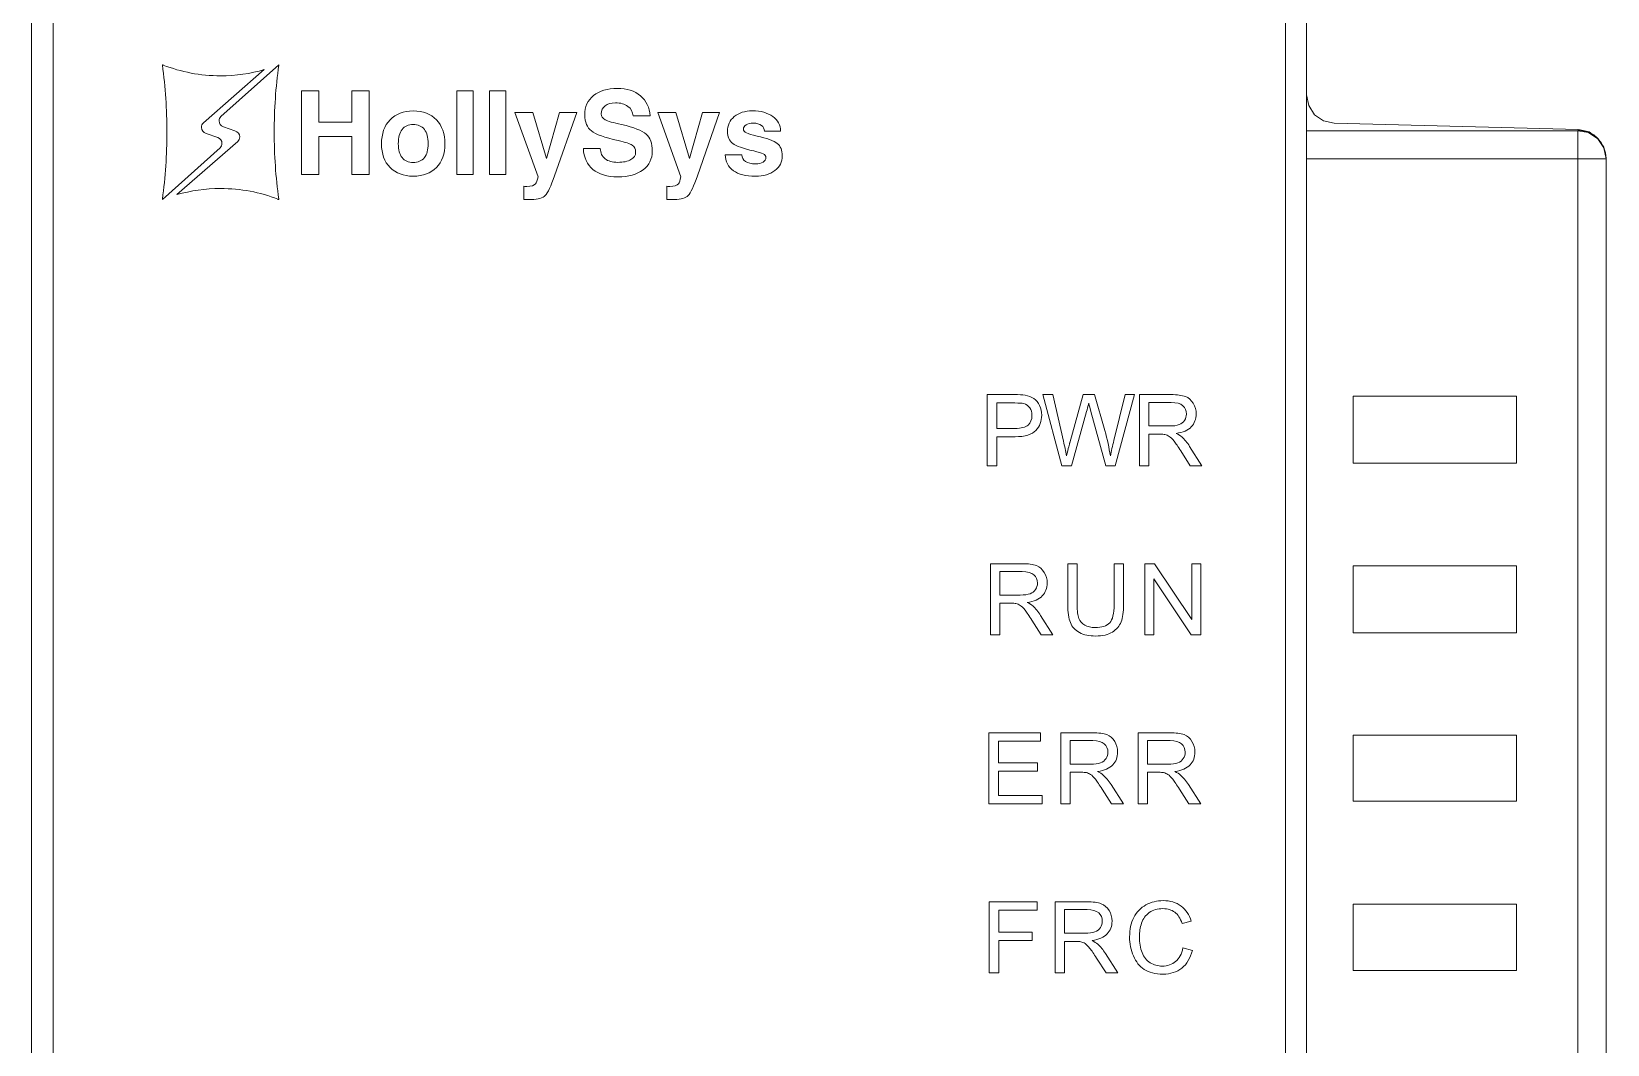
# Model space of a CAD drawing. Header units: millimetres. Extents: x 33157 to 59611, y -29750 to 1750.
# Drawn here: x 53607.28 to 53652.02, y -3073.43 to -3044.67 of the extents above; entities that cross this region are included whole.
import ezdxf

# ---------------------------------------------------------------- set-up
doc = ezdxf.new("R2010")
doc.units = ezdxf.units.MM
doc.layers.get('0').update_dxf_attribs({"lineweight": 18})

msp = doc.modelspace()

# ---------------------------------------------------------------- linework, layer by layer
at = {"lineweight": 9}
for p, q in [((53607.275, -3043.274), (53607.275, -3207.671)), ((53607.891, -3043.274), (53607.891, -3107.638)), ((53642.873, -3043.274), (53642.873, -3107.638)), ((53643.472, -3043.274), (53643.472, -3170.437)), ((53651.181, -3047.485), (53651.181, -3168.689)), ((53651.98, -3048.251), (53651.98, -3048.284)), ((53651.98, -3048.284), (53651.98, -3168.207))]:
    msp.add_line(p, q, dxfattribs=at)
for points in [[(53644.8, -3056.928), (53649.433, -3056.928), (53649.433, -3055.024), (53644.8, -3055.024)], [(53644.8, -3061.738), (53649.433, -3061.738), (53649.433, -3059.835), (53644.8, -3059.835)], [(53644.8, -3066.523), (53649.433, -3066.523), (53649.433, -3064.645), (53644.8, -3064.645)], [(53644.8, -3071.323), (53649.433, -3071.323), (53649.433, -3069.445), (53644.8, -3069.445)]]:
    msp.add_lwpolyline(points, close=True, dxfattribs=at)
for points, knots in [([(53612.563, -3047.681), (53612.563, -3047.681), (53612.563, -3047.681), (53612.563, -3047.681), (53612.563, -3047.681), (53612.233, -3047.56), (53612.233, -3047.56), (53612.155, -3047.544), (53612.097, -3047.475), (53612.097, -3047.392), (53612.097, -3047.34), (53612.12, -3047.295), (53612.156, -3047.263), (53612.156, -3047.263), (53612.156, -3047.262), (53612.156, -3047.262), (53612.156, -3047.262), (53613.884, -3045.751), (53613.884, -3045.751), (53613.489, -3045.864), (53613.073, -3045.925), (53612.642, -3045.925), (53612.069, -3045.925), (53611.521, -3045.817), (53611.016, -3045.622), (53611.008, -3045.619), (53610.999, -3045.617), (53610.991, -3045.614), (53610.991, -3045.614), (53610.991, -3045.624), (53610.991, -3045.624), (53611.074, -3046.246), (53611.119, -3046.88), (53611.119, -3047.525), (53611.119, -3048.169), (53611.074, -3048.803), (53610.991, -3049.424), (53610.991, -3049.424), (53610.991, -3049.438), (53610.991, -3049.438), (53610.991, -3049.438), (53612.63, -3047.969), (53612.63, -3047.969), (53612.63, -3047.969), (53612.63, -3047.968), (53612.63, -3047.968), (53612.662, -3047.937), (53612.683, -3047.893), (53612.683, -3047.844), (53612.683, -3047.768), (53612.633, -3047.703), (53612.563, -3047.681)], [0, 0, 0, 0, 137747.974269, 137747.974269, 137747.974269, 275495.948539, 275495.948539, 275495.948539, 413243.922808, 413243.922808, 413243.922808, 550991.897077, 550991.897077, 550991.897077, 688739.871347, 688739.871347, 688739.871347, 826487.845616, 826487.845616, 826487.845616, 964235.819885, 964235.819885, 964235.819885, 1101983.794155, 1101983.794155, 1101983.794155, 1239731.768424, 1239731.768424, 1239731.768424, 1377479.742693, 1377479.742693, 1377479.742693, 1515227.716963, 1515227.716963, 1515227.716963, 1652975.691232, 1652975.691232, 1652975.691232, 1790723.665501, 1790723.665501, 1790723.665501, 1928471.639771, 1928471.639771, 1928471.639771, 2066219.61404, 2066219.61404, 2066219.61404, 2203967.58831, 2203967.58831, 2203967.58831, 2341715.562579, 2341715.562579, 2341715.562579, 2341715.562579]), ([(53612.721, -3047.37), (53612.721, -3047.37), (53612.721, -3047.37), (53612.721, -3047.37), (53612.721, -3047.37), (53613.051, -3047.49), (53613.051, -3047.49), (53613.129, -3047.507), (53613.187, -3047.576), (53613.187, -3047.659), (53613.187, -3047.71), (53613.164, -3047.756), (53613.128, -3047.788), (53613.128, -3047.788), (53613.128, -3047.789), (53613.128, -3047.789), (53613.128, -3047.789), (53611.4, -3049.3), (53611.4, -3049.3), (53611.795, -3049.187), (53612.211, -3049.125), (53612.642, -3049.125), (53613.216, -3049.125), (53613.764, -3049.233), (53614.268, -3049.429), (53614.276, -3049.432), (53614.285, -3049.434), (53614.293, -3049.437), (53614.293, -3049.437), (53614.293, -3049.426), (53614.293, -3049.426), (53614.21, -3048.805), (53614.165, -3048.171), (53614.165, -3047.526), (53614.165, -3046.882), (53614.21, -3046.248), (53614.293, -3045.626), (53614.293, -3045.626), (53614.293, -3045.613), (53614.293, -3045.613), (53614.293, -3045.613), (53612.654, -3047.081), (53612.654, -3047.081), (53612.654, -3047.081), (53612.654, -3047.082), (53612.654, -3047.082), (53612.622, -3047.114), (53612.601, -3047.157), (53612.601, -3047.206), (53612.601, -3047.283), (53612.652, -3047.347), (53612.721, -3047.37)], [0, 0, 0, 0, 137753.239791, 137753.239791, 137753.239791, 275506.479582, 275506.479582, 275506.479582, 413259.719374, 413259.719374, 413259.719374, 551012.959165, 551012.959165, 551012.959165, 688766.198956, 688766.198956, 688766.198956, 826519.438747, 826519.438747, 826519.438747, 964272.678538, 964272.678538, 964272.678538, 1102025.918329, 1102025.918329, 1102025.918329, 1239779.158121, 1239779.158121, 1239779.158121, 1377532.397912, 1377532.397912, 1377532.397912, 1515285.637703, 1515285.637703, 1515285.637703, 1653038.877494, 1653038.877494, 1653038.877494, 1790792.117285, 1790792.117285, 1790792.117285, 1928545.357077, 1928545.357077, 1928545.357077, 2066298.596868, 2066298.596868, 2066298.596868, 2204051.836659, 2204051.836659, 2204051.836659, 2341805.07645, 2341805.07645, 2341805.07645, 2341805.07645]), ([(53614.937, -3046.348), (53614.937, -3046.348), (53615.185, -3046.348), (53615.185, -3046.348), (53615.185, -3046.348), (53615.435, -3046.348), (53615.435, -3046.348), (53615.435, -3046.348), (53615.435, -3047.239), (53615.435, -3047.239), (53615.435, -3047.239), (53616.365, -3047.239), (53616.365, -3047.239), (53616.365, -3047.239), (53616.365, -3046.348), (53616.365, -3046.348), (53616.365, -3046.348), (53616.614, -3046.348), (53616.614, -3046.348), (53616.614, -3046.348), (53616.863, -3046.348), (53616.863, -3046.348), (53616.863, -3046.348), (53616.863, -3048.728), (53616.863, -3048.728), (53616.863, -3048.728), (53616.615, -3048.728), (53616.615, -3048.728), (53616.615, -3048.728), (53616.365, -3048.728), (53616.365, -3048.728), (53616.365, -3048.728), (53616.365, -3047.649), (53616.365, -3047.649), (53616.365, -3047.649), (53615.435, -3047.649), (53615.435, -3047.649), (53615.435, -3047.649), (53615.435, -3048.728), (53615.435, -3048.728), (53615.435, -3048.728), (53615.187, -3048.728), (53615.187, -3048.728), (53615.187, -3048.728), (53614.937, -3048.728), (53614.937, -3048.728), (53614.937, -3048.728), (53614.937, -3046.348), (53614.937, -3046.348)], [0, 0, 0, 0, 138137.379479, 138137.379479, 138137.379479, 276274.758958, 276274.758958, 276274.758958, 414412.138437, 414412.138437, 414412.138437, 552549.517916, 552549.517916, 552549.517916, 690686.897395, 690686.897395, 690686.897395, 828824.276874, 828824.276874, 828824.276874, 966961.656353, 966961.656353, 966961.656353, 1105099.035832, 1105099.035832, 1105099.035832, 1243236.415311, 1243236.415311, 1243236.415311, 1381373.79479, 1381373.79479, 1381373.79479, 1519511.17427, 1519511.17427, 1519511.17427, 1657648.553749, 1657648.553749, 1657648.553749, 1795785.933228, 1795785.933228, 1795785.933228, 1933923.312707, 1933923.312707, 1933923.312707, 2072060.692186, 2072060.692186, 2072060.692186, 2210198.071665, 2210198.071665, 2210198.071665, 2210198.071665]), ([(53619.352, -3046.348), (53619.352, -3046.348), (53619.583, -3046.348), (53619.583, -3046.348), (53619.583, -3046.348), (53619.816, -3046.348), (53619.816, -3046.348), (53619.816, -3046.348), (53619.816, -3048.728), (53619.816, -3048.728), (53619.816, -3048.728), (53619.585, -3048.728), (53619.585, -3048.728), (53619.585, -3048.728), (53619.352, -3048.728), (53619.352, -3048.728), (53619.352, -3048.728), (53619.352, -3046.348), (53619.352, -3046.348)], [0, 0, 0, 0, 146281.889951, 146281.889951, 146281.889951, 292563.779902, 292563.779902, 292563.779902, 438845.669853, 438845.669853, 438845.669853, 585127.559804, 585127.559804, 585127.559804, 731409.449755, 731409.449755, 731409.449755, 877691.339706, 877691.339706, 877691.339706, 877691.339706]), ([(53620.274, -3046.348), (53620.274, -3046.348), (53620.505, -3046.348), (53620.505, -3046.348), (53620.505, -3046.348), (53620.738, -3046.348), (53620.738, -3046.348), (53620.738, -3046.348), (53620.738, -3048.728), (53620.738, -3048.728), (53620.738, -3048.728), (53620.507, -3048.728), (53620.507, -3048.728), (53620.507, -3048.728), (53620.274, -3048.728), (53620.274, -3048.728), (53620.274, -3048.728), (53620.274, -3046.348), (53620.274, -3046.348)], [0, 0, 0, 0, 146284.329631, 146284.329631, 146284.329631, 292568.659262, 292568.659262, 292568.659262, 438852.988893, 438852.988893, 438852.988893, 585137.318525, 585137.318525, 585137.318525, 731421.648156, 731421.648156, 731421.648156, 877705.977787, 877705.977787, 877705.977787, 877705.977787]), ([(53624.356, -3047.063), (53624.348, -3046.95), (53624.298, -3046.859), (53624.207, -3046.793), (53624.117, -3046.726), (53623.998, -3046.693), (53623.853, -3046.693), (53623.727, -3046.693), (53623.628, -3046.721), (53623.557, -3046.776), (53623.486, -3046.832), (53623.45, -3046.909), (53623.45, -3047.009), (53623.45, -3047.08), (53623.487, -3047.135), (53623.562, -3047.174), (53623.635, -3047.213), (53623.791, -3047.258), (53624.03, -3047.311), (53624.376, -3047.389), (53624.608, -3047.479), (53624.724, -3047.58), (53624.841, -3047.681), (53624.9, -3047.842), (53624.9, -3048.064), (53624.9, -3048.288), (53624.812, -3048.465), (53624.636, -3048.596), (53624.46, -3048.728), (53624.222, -3048.793), (53623.922, -3048.793), (53623.62, -3048.793), (53623.385, -3048.723), (53623.215, -3048.584), (53623.046, -3048.445), (53622.955, -3048.247), (53622.943, -3047.99), (53622.943, -3047.99), (53623.422, -3047.99), (53623.422, -3047.99), (53623.428, -3048.116), (53623.474, -3048.213), (53623.56, -3048.281), (53623.647, -3048.349), (53623.767, -3048.383), (53623.921, -3048.383), (53624.08, -3048.383), (53624.204, -3048.358), (53624.293, -3048.306), (53624.382, -3048.255), (53624.427, -3048.184), (53624.427, -3048.094), (53624.427, -3048.004), (53624.395, -3047.938), (53624.331, -3047.896), (53624.268, -3047.854), (53624.134, -3047.81), (53623.929, -3047.765), (53623.551, -3047.681), (53623.299, -3047.589), (53623.171, -3047.491), (53623.045, -3047.394), (53622.982, -3047.242), (53622.982, -3047.036), (53622.982, -3046.805), (53623.065, -3046.622), (53623.233, -3046.486), (53623.4, -3046.351), (53623.626, -3046.283), (53623.911, -3046.283), (53624.178, -3046.283), (53624.395, -3046.353), (53624.563, -3046.494), (53624.73, -3046.635), (53624.823, -3046.824), (53624.841, -3047.063), (53624.841, -3047.063), (53624.356, -3047.063), (53624.356, -3047.063)], [0, 0, 0, 0, 136280.111469, 136280.111469, 136280.111469, 272560.222938, 272560.222938, 272560.222938, 408840.334407, 408840.334407, 408840.334407, 545120.445876, 545120.445876, 545120.445876, 681400.557345, 681400.557345, 681400.557345, 817680.668813, 817680.668813, 817680.668813, 953960.780282, 953960.780282, 953960.780282, 1090240.891751, 1090240.891751, 1090240.891751, 1226521.00322, 1226521.00322, 1226521.00322, 1362801.114689, 1362801.114689, 1362801.114689, 1499081.226158, 1499081.226158, 1499081.226158, 1635361.337627, 1635361.337627, 1635361.337627, 1771641.449096, 1771641.449096, 1771641.449096, 1907921.560565, 1907921.560565, 1907921.560565, 2044201.672034, 2044201.672034, 2044201.672034, 2180481.783502, 2180481.783502, 2180481.783502, 2316761.894971, 2316761.894971, 2316761.894971, 2453042.00644, 2453042.00644, 2453042.00644, 2589322.117909, 2589322.117909, 2589322.117909, 2725602.229378, 2725602.229378, 2725602.229378, 2861882.340847, 2861882.340847, 2861882.340847, 2998162.452316, 2998162.452316, 2998162.452316, 3134442.563785, 3134442.563785, 3134442.563785, 3270722.675254, 3270722.675254, 3270722.675254, 3407002.786723, 3407002.786723, 3407002.786723, 3543282.898192, 3543282.898192, 3543282.898192, 3543282.898192]), ([(53617.455, -3048.527), (53617.292, -3048.362), (53617.211, -3048.139), (53617.211, -3047.858), (53617.211, -3047.571), (53617.292, -3047.343), (53617.455, -3047.174), (53617.617, -3047.006), (53617.836, -3046.921), (53618.112, -3046.921), (53618.389, -3046.921), (53618.609, -3047.006), (53618.771, -3047.174), (53618.933, -3047.343), (53619.014, -3047.571), (53619.014, -3047.858), (53619.014, -3048.139), (53618.933, -3048.362), (53618.771, -3048.527), (53618.609, -3048.692), (53618.389, -3048.774), (53618.112, -3048.774), (53617.836, -3048.774), (53617.617, -3048.692), (53617.455, -3048.527)], [0, 0, 0, 0, 143024.427525, 143024.427525, 143024.427525, 286048.855049, 286048.855049, 286048.855049, 429073.282574, 429073.282574, 429073.282574, 572097.710098, 572097.710098, 572097.710098, 715122.137623, 715122.137623, 715122.137623, 858146.565147, 858146.565147, 858146.565147, 1001170.992672, 1001170.992672, 1001170.992672, 1144195.420196, 1144195.420196, 1144195.420196, 1144195.420196]), ([(53622.123, -3048.766), (53622.021, -3049.063), (53621.934, -3049.249), (53621.862, -3049.325), (53621.789, -3049.4), (53621.66, -3049.438), (53621.474, -3049.438), (53621.474, -3049.438), (53621.252, -3049.433), (53621.252, -3049.433), (53621.252, -3049.433), (53621.252, -3049.061), (53621.252, -3049.061), (53621.263, -3049.065), (53621.293, -3049.067), (53621.341, -3049.067), (53621.466, -3049.067), (53621.547, -3049.042), (53621.584, -3048.991), (53621.608, -3048.959), (53621.632, -3048.892), (53621.656, -3048.79), (53621.656, -3048.79), (53620.999, -3046.967), (53620.999, -3046.967), (53620.999, -3046.967), (53621.254, -3046.967), (53621.254, -3046.967), (53621.254, -3046.967), (53621.512, -3046.967), (53621.512, -3046.967), (53621.512, -3046.967), (53621.895, -3048.274), (53621.895, -3048.274), (53621.895, -3048.274), (53621.896, -3048.274), (53621.896, -3048.274), (53621.896, -3048.274), (53622.269, -3046.967), (53622.269, -3046.967), (53622.269, -3046.967), (53622.512, -3046.967), (53622.512, -3046.967), (53622.512, -3046.967), (53622.755, -3046.967), (53622.755, -3046.967), (53622.755, -3046.967), (53622.123, -3048.766), (53622.123, -3048.766)], [0, 0, 0, 0, 138153.947127, 138153.947127, 138153.947127, 276307.894254, 276307.894254, 276307.894254, 414461.841381, 414461.841381, 414461.841381, 552615.788508, 552615.788508, 552615.788508, 690769.735635, 690769.735635, 690769.735635, 828923.682762, 828923.682762, 828923.682762, 967077.629889, 967077.629889, 967077.629889, 1105231.577016, 1105231.577016, 1105231.577016, 1243385.524143, 1243385.524143, 1243385.524143, 1381539.47127, 1381539.47127, 1381539.47127, 1519693.418397, 1519693.418397, 1519693.418397, 1657847.365524, 1657847.365524, 1657847.365524, 1796001.312651, 1796001.312651, 1796001.312651, 1934155.259778, 1934155.259778, 1934155.259778, 2072309.206905, 2072309.206905, 2072309.206905, 2210463.154032, 2210463.154032, 2210463.154032, 2210463.154032]), ([(53626.18, -3048.766), (53626.078, -3049.063), (53625.991, -3049.249), (53625.919, -3049.325), (53625.847, -3049.4), (53625.717, -3049.438), (53625.531, -3049.438), (53625.531, -3049.438), (53625.31, -3049.433), (53625.31, -3049.433), (53625.31, -3049.433), (53625.31, -3049.061), (53625.31, -3049.061), (53625.32, -3049.065), (53625.35, -3049.067), (53625.399, -3049.067), (53625.523, -3049.067), (53625.604, -3049.042), (53625.642, -3048.991), (53625.665, -3048.959), (53625.689, -3048.892), (53625.713, -3048.79), (53625.713, -3048.79), (53625.056, -3046.967), (53625.056, -3046.967), (53625.056, -3046.967), (53625.312, -3046.967), (53625.312, -3046.967), (53625.312, -3046.967), (53625.569, -3046.967), (53625.569, -3046.967), (53625.569, -3046.967), (53625.952, -3048.274), (53625.952, -3048.274), (53625.952, -3048.274), (53625.953, -3048.274), (53625.953, -3048.274), (53625.953, -3048.274), (53626.326, -3046.967), (53626.326, -3046.967), (53626.326, -3046.967), (53626.569, -3046.967), (53626.569, -3046.967), (53626.569, -3046.967), (53626.812, -3046.967), (53626.812, -3046.967), (53626.812, -3046.967), (53626.18, -3048.766), (53626.18, -3048.766)], [0, 0, 0, 0, 138164.089712, 138164.089712, 138164.089712, 276328.179423, 276328.179423, 276328.179423, 414492.269135, 414492.269135, 414492.269135, 552656.358846, 552656.358846, 552656.358846, 690820.448558, 690820.448558, 690820.448558, 828984.53827, 828984.53827, 828984.53827, 967148.627981, 967148.627981, 967148.627981, 1105312.717693, 1105312.717693, 1105312.717693, 1243476.807404, 1243476.807404, 1243476.807404, 1381640.897116, 1381640.897116, 1381640.897116, 1519804.986828, 1519804.986828, 1519804.986828, 1657969.076539, 1657969.076539, 1657969.076539, 1796133.166251, 1796133.166251, 1796133.166251, 1934297.255963, 1934297.255963, 1934297.255963, 2072461.345674, 2072461.345674, 2072461.345674, 2210625.435386, 2210625.435386, 2210625.435386, 2210625.435386]), ([(53628.081, -3047.496), (53628.081, -3047.428), (53628.053, -3047.373), (53627.997, -3047.332), (53627.941, -3047.291), (53627.866, -3047.27), (53627.773, -3047.27), (53627.684, -3047.27), (53627.614, -3047.286), (53627.564, -3047.316), (53627.513, -3047.347), (53627.488, -3047.39), (53627.488, -3047.445), (53627.488, -3047.484), (53627.517, -3047.518), (53627.574, -3047.546), (53627.63, -3047.573), (53627.73, -3047.602), (53627.874, -3047.635), (53628.159, -3047.699), (53628.35, -3047.768), (53628.446, -3047.844), (53628.543, -3047.919), (53628.591, -3048.038), (53628.591, -3048.2), (53628.591, -3048.372), (53628.521, -3048.511), (53628.381, -3048.617), (53628.241, -3048.722), (53628.056, -3048.774), (53627.827, -3048.774), (53627.556, -3048.774), (53627.347, -3048.723), (53627.201, -3048.619), (53627.054, -3048.515), (53626.976, -3048.364), (53626.967, -3048.166), (53626.967, -3048.166), (53627.439, -3048.166), (53627.439, -3048.166), (53627.443, -3048.247), (53627.479, -3048.31), (53627.547, -3048.356), (53627.616, -3048.402), (53627.709, -3048.425), (53627.827, -3048.425), (53627.92, -3048.425), (53627.993, -3048.409), (53628.045, -3048.377), (53628.098, -3048.345), (53628.124, -3048.301), (53628.124, -3048.244), (53628.124, -3048.204), (53628.098, -3048.17), (53628.048, -3048.142), (53627.997, -3048.115), (53627.908, -3048.087), (53627.781, -3048.059), (53627.482, -3047.992), (53627.283, -3047.921), (53627.183, -3047.847), (53627.083, -3047.774), (53627.032, -3047.66), (53627.032, -3047.505), (53627.032, -3047.331), (53627.097, -3047.189), (53627.228, -3047.082), (53627.358, -3046.975), (53627.529, -3046.921), (53627.742, -3046.921), (53627.981, -3046.921), (53628.174, -3046.974), (53628.321, -3047.079), (53628.468, -3047.184), (53628.541, -3047.323), (53628.541, -3047.496), (53628.541, -3047.496), (53628.542, -3047.496), (53628.542, -3047.496), (53628.542, -3047.496), (53628.081, -3047.496), (53628.081, -3047.496)], [0, 0, 0, 0, 136122.342105, 136122.342105, 136122.342105, 272244.68421, 272244.68421, 272244.68421, 408367.026315, 408367.026315, 408367.026315, 544489.36842, 544489.36842, 544489.36842, 680611.710524, 680611.710524, 680611.710524, 816734.052629, 816734.052629, 816734.052629, 952856.394734, 952856.394734, 952856.394734, 1088978.736839, 1088978.736839, 1088978.736839, 1225101.078944, 1225101.078944, 1225101.078944, 1361223.421049, 1361223.421049, 1361223.421049, 1497345.763154, 1497345.763154, 1497345.763154, 1633468.105259, 1633468.105259, 1633468.105259, 1769590.447364, 1769590.447364, 1769590.447364, 1905712.789469, 1905712.789469, 1905712.789469, 2041835.131573, 2041835.131573, 2041835.131573, 2177957.473678, 2177957.473678, 2177957.473678, 2314079.815783, 2314079.815783, 2314079.815783, 2450202.157888, 2450202.157888, 2450202.157888, 2586324.499993, 2586324.499993, 2586324.499993, 2722446.842098, 2722446.842098, 2722446.842098, 2858569.184203, 2858569.184203, 2858569.184203, 2994691.526308, 2994691.526308, 2994691.526308, 3130813.868413, 3130813.868413, 3130813.868413, 3266936.210517, 3266936.210517, 3266936.210517, 3403058.552622, 3403058.552622, 3403058.552622, 3539180.894727, 3539180.894727, 3539180.894727, 3675303.236832, 3675303.236832, 3675303.236832, 3675303.236832]), ([(53618.428, -3048.249), (53618.501, -3048.159), (53618.537, -3048.027), (53618.537, -3047.853), (53618.537, -3047.675), (53618.501, -3047.54), (53618.428, -3047.448), (53618.356, -3047.356), (53618.25, -3047.31), (53618.112, -3047.31), (53617.973, -3047.31), (53617.868, -3047.356), (53617.796, -3047.448), (53617.724, -3047.54), (53617.688, -3047.675), (53617.688, -3047.853), (53617.688, -3048.027), (53617.724, -3048.159), (53617.796, -3048.249), (53617.868, -3048.34), (53617.973, -3048.385), (53618.112, -3048.385), (53618.25, -3048.385), (53618.356, -3048.34), (53618.428, -3048.249)], [0, 0, 0, 0, 143025.634646, 143025.634646, 143025.634646, 286051.269291, 286051.269291, 286051.269291, 429076.903937, 429076.903937, 429076.903937, 572102.538582, 572102.538582, 572102.538582, 715128.173228, 715128.173228, 715128.173228, 858153.807873, 858153.807873, 858153.807873, 1001179.442519, 1001179.442519, 1001179.442519, 1144205.077164, 1144205.077164, 1144205.077164, 1144205.077164]), ([(53634.411, -3056.997), (53634.411, -3056.997), (53634.411, -3054.977), (53634.411, -3054.977), (53634.411, -3054.977), (53635.174, -3054.977), (53635.174, -3054.977), (53635.308, -3054.977), (53635.411, -3054.983), (53635.482, -3054.996), (53635.581, -3055.012), (53635.664, -3055.044), (53635.731, -3055.09), (53635.799, -3055.136), (53635.853, -3055.201), (53635.894, -3055.285), (53635.935, -3055.368), (53635.955, -3055.46), (53635.955, -3055.56), (53635.955, -3055.731), (53635.9, -3055.876), (53635.791, -3055.995), (53635.682, -3056.114), (53635.483, -3056.173), (53635.198, -3056.173), (53635.198, -3056.173), (53634.679, -3056.173), (53634.679, -3056.173), (53634.679, -3056.173), (53634.679, -3056.997), (53634.679, -3056.997), (53634.679, -3056.997), (53634.411, -3056.997), (53634.411, -3056.997)], [0, 0, 0, 0, 140274.502171, 140274.502171, 140274.502171, 280549.004341, 280549.004341, 280549.004341, 420823.506512, 420823.506512, 420823.506512, 561098.008683, 561098.008683, 561098.008683, 701372.510853, 701372.510853, 701372.510853, 841647.013024, 841647.013024, 841647.013024, 981921.515195, 981921.515195, 981921.515195, 1122196.017366, 1122196.017366, 1122196.017366, 1262470.519536, 1262470.519536, 1262470.519536, 1402745.021707, 1402745.021707, 1402745.021707, 1543019.523878, 1543019.523878, 1543019.523878, 1543019.523878]), ([(53636.524, -3056.997), (53636.524, -3056.997), (53635.992, -3054.977), (53635.992, -3054.977), (53635.992, -3054.977), (53636.27, -3054.977), (53636.27, -3054.977), (53636.27, -3054.977), (53636.573, -3056.302), (53636.573, -3056.302), (53636.606, -3056.44), (53636.635, -3056.578), (53636.66, -3056.715), (53636.713, -3056.499), (53636.744, -3056.375), (53636.753, -3056.342), (53636.753, -3056.342), (53637.135, -3054.977), (53637.135, -3054.977), (53637.135, -3054.977), (53637.457, -3054.977), (53637.457, -3054.977), (53637.457, -3054.977), (53637.747, -3056), (53637.747, -3056), (53637.818, -3056.254), (53637.871, -3056.492), (53637.904, -3056.715), (53637.931, -3056.587), (53637.966, -3056.441), (53638.007, -3056.276), (53638.007, -3056.276), (53638.323, -3054.977), (53638.323, -3054.977), (53638.323, -3054.977), (53638.592, -3054.977), (53638.592, -3054.977), (53638.592, -3054.977), (53638.039, -3056.997), (53638.039, -3056.997), (53638.039, -3056.997), (53637.778, -3056.997), (53637.778, -3056.997), (53637.778, -3056.997), (53637.355, -3055.458), (53637.355, -3055.458), (53637.319, -3055.329), (53637.297, -3055.25), (53637.289, -3055.221), (53637.266, -3055.313), (53637.245, -3055.392), (53637.228, -3055.457), (53637.228, -3055.457), (53636.804, -3056.997), (53636.804, -3056.997), (53636.804, -3056.997), (53636.524, -3056.997), (53636.524, -3056.997)], [0, 0, 0, 0, 137345.700376, 137345.700376, 137345.700376, 274691.400753, 274691.400753, 274691.400753, 412037.101129, 412037.101129, 412037.101129, 549382.801506, 549382.801506, 549382.801506, 686728.501882, 686728.501882, 686728.501882, 824074.202258, 824074.202258, 824074.202258, 961419.902635, 961419.902635, 961419.902635, 1098765.603011, 1098765.603011, 1098765.603011, 1236111.303388, 1236111.303388, 1236111.303388, 1373457.003764, 1373457.003764, 1373457.003764, 1510802.70414, 1510802.70414, 1510802.70414, 1648148.404517, 1648148.404517, 1648148.404517, 1785494.104893, 1785494.104893, 1785494.104893, 1922839.80527, 1922839.80527, 1922839.80527, 2060185.505646, 2060185.505646, 2060185.505646, 2197531.206023, 2197531.206023, 2197531.206023, 2334876.906399, 2334876.906399, 2334876.906399, 2472222.606775, 2472222.606775, 2472222.606775, 2609568.307152, 2609568.307152, 2609568.307152, 2609568.307152]), ([(53638.728, -3056.997), (53638.728, -3056.997), (53638.728, -3054.977), (53638.728, -3054.977), (53638.728, -3054.977), (53639.623, -3054.977), (53639.623, -3054.977), (53639.803, -3054.977), (53639.94, -3054.995), (53640.034, -3055.031), (53640.127, -3055.067), (53640.202, -3055.131), (53640.258, -3055.223), (53640.314, -3055.315), (53640.342, -3055.416), (53640.342, -3055.527), (53640.342, -3055.671), (53640.295, -3055.792), (53640.203, -3055.89), (53640.11, -3055.988), (53639.967, -3056.05), (53639.773, -3056.077), (53639.844, -3056.111), (53639.898, -3056.145), (53639.935, -3056.178), (53640.013, -3056.249), (53640.086, -3056.339), (53640.156, -3056.447), (53640.156, -3056.447), (53640.505, -3056.997), (53640.505, -3056.997), (53640.505, -3056.997), (53640.171, -3056.997), (53640.171, -3056.997), (53640.171, -3056.997), (53639.904, -3056.577), (53639.904, -3056.577), (53639.826, -3056.455), (53639.762, -3056.362), (53639.712, -3056.298), (53639.661, -3056.233), (53639.616, -3056.189), (53639.576, -3056.163), (53639.536, -3056.137), (53639.495, -3056.12), (53639.454, -3056.109), (53639.424, -3056.103), (53639.374, -3056.1), (53639.305, -3056.1), (53639.305, -3056.1), (53638.996, -3056.1), (53638.996, -3056.1), (53638.996, -3056.1), (53638.996, -3056.997), (53638.996, -3056.997), (53638.996, -3056.997), (53638.728, -3056.997), (53638.728, -3056.997)], [0, 0, 0, 0, 137354.67192, 137354.67192, 137354.67192, 274709.343841, 274709.343841, 274709.343841, 412064.015761, 412064.015761, 412064.015761, 549418.687681, 549418.687681, 549418.687681, 686773.359602, 686773.359602, 686773.359602, 824128.031522, 824128.031522, 824128.031522, 961482.703443, 961482.703443, 961482.703443, 1098837.375363, 1098837.375363, 1098837.375363, 1236192.047283, 1236192.047283, 1236192.047283, 1373546.719204, 1373546.719204, 1373546.719204, 1510901.391124, 1510901.391124, 1510901.391124, 1648256.063044, 1648256.063044, 1648256.063044, 1785610.734965, 1785610.734965, 1785610.734965, 1922965.406885, 1922965.406885, 1922965.406885, 2060320.078806, 2060320.078806, 2060320.078806, 2197674.750726, 2197674.750726, 2197674.750726, 2335029.422646, 2335029.422646, 2335029.422646, 2472384.094567, 2472384.094567, 2472384.094567, 2609738.766487, 2609738.766487, 2609738.766487, 2609738.766487]), ([(53634.679, -3055.936), (53634.679, -3055.936), (53635.201, -3055.936), (53635.201, -3055.936), (53635.374, -3055.936), (53635.497, -3055.904), (53635.57, -3055.84), (53635.642, -3055.775), (53635.678, -3055.685), (53635.678, -3055.568), (53635.678, -3055.484), (53635.657, -3055.411), (53635.614, -3055.351), (53635.571, -3055.291), (53635.515, -3055.251), (53635.445, -3055.231), (53635.4, -3055.22), (53635.317, -3055.214), (53635.196, -3055.214), (53635.196, -3055.214), (53634.679, -3055.214), (53634.679, -3055.214), (53634.679, -3055.214), (53634.679, -3055.936), (53634.679, -3055.936)], [0, 0, 0, 0, 143081.520322, 143081.520322, 143081.520322, 286163.040644, 286163.040644, 286163.040644, 429244.560965, 429244.560965, 429244.560965, 572326.081287, 572326.081287, 572326.081287, 715407.601609, 715407.601609, 715407.601609, 858489.121931, 858489.121931, 858489.121931, 1001570.642253, 1001570.642253, 1001570.642253, 1144652.162575, 1144652.162575, 1144652.162575, 1144652.162575]), ([(53638.996, -3055.868), (53638.996, -3055.868), (53639.57, -3055.868), (53639.57, -3055.868), (53639.692, -3055.868), (53639.787, -3055.856), (53639.856, -3055.83), (53639.924, -3055.805), (53639.976, -3055.765), (53640.012, -3055.709), (53640.047, -3055.653), (53640.065, -3055.593), (53640.065, -3055.528), (53640.065, -3055.432), (53640.031, -3055.353), (53639.962, -3055.292), (53639.893, -3055.23), (53639.784, -3055.2), (53639.634, -3055.2), (53639.634, -3055.2), (53638.996, -3055.2), (53638.996, -3055.2), (53638.996, -3055.2), (53638.996, -3055.868), (53638.996, -3055.868)], [0, 0, 0, 0, 143093.024864, 143093.024864, 143093.024864, 286186.049728, 286186.049728, 286186.049728, 429279.074591, 429279.074591, 429279.074591, 572372.099455, 572372.099455, 572372.099455, 715465.124319, 715465.124319, 715465.124319, 858558.149183, 858558.149183, 858558.149183, 1001651.174046, 1001651.174046, 1001651.174046, 1144744.19891, 1144744.19891, 1144744.19891, 1144744.19891]), ([(53634.498, -3061.797), (53634.498, -3061.797), (53634.498, -3059.777), (53634.498, -3059.777), (53634.498, -3059.777), (53635.393, -3059.777), (53635.393, -3059.777), (53635.573, -3059.777), (53635.71, -3059.795), (53635.804, -3059.831), (53635.897, -3059.867), (53635.972, -3059.931), (53636.028, -3060.023), (53636.084, -3060.115), (53636.112, -3060.216), (53636.112, -3060.327), (53636.112, -3060.471), (53636.065, -3060.592), (53635.973, -3060.69), (53635.88, -3060.788), (53635.737, -3060.85), (53635.543, -3060.877), (53635.614, -3060.911), (53635.668, -3060.945), (53635.705, -3060.978), (53635.783, -3061.049), (53635.856, -3061.139), (53635.926, -3061.247), (53635.926, -3061.247), (53636.275, -3061.797), (53636.275, -3061.797), (53636.275, -3061.797), (53635.941, -3061.797), (53635.941, -3061.797), (53635.941, -3061.797), (53635.674, -3061.377), (53635.674, -3061.377), (53635.596, -3061.255), (53635.532, -3061.162), (53635.482, -3061.098), (53635.431, -3061.033), (53635.386, -3060.989), (53635.346, -3060.963), (53635.306, -3060.937), (53635.265, -3060.92), (53635.224, -3060.909), (53635.194, -3060.903), (53635.144, -3060.9), (53635.075, -3060.9), (53635.075, -3060.9), (53634.766, -3060.9), (53634.766, -3060.9), (53634.766, -3060.9), (53634.766, -3061.797), (53634.766, -3061.797), (53634.766, -3061.797), (53634.498, -3061.797), (53634.498, -3061.797)], [0, 0, 0, 0, 137350.461031, 137350.461031, 137350.461031, 274700.922063, 274700.922063, 274700.922063, 412051.383094, 412051.383094, 412051.383094, 549401.844126, 549401.844126, 549401.844126, 686752.305157, 686752.305157, 686752.305157, 824102.766189, 824102.766189, 824102.766189, 961453.22722, 961453.22722, 961453.22722, 1098803.688252, 1098803.688252, 1098803.688252, 1236154.149283, 1236154.149283, 1236154.149283, 1373504.610315, 1373504.610315, 1373504.610315, 1510855.071346, 1510855.071346, 1510855.071346, 1648205.532377, 1648205.532377, 1648205.532377, 1785555.993409, 1785555.993409, 1785555.993409, 1922906.45444, 1922906.45444, 1922906.45444, 2060256.915472, 2060256.915472, 2060256.915472, 2197607.376503, 2197607.376503, 2197607.376503, 2334957.837535, 2334957.837535, 2334957.837535, 2472308.298566, 2472308.298566, 2472308.298566, 2609658.759598, 2609658.759598, 2609658.759598, 2609658.759598]), ([(53634.766, -3060.668), (53634.766, -3060.668), (53635.34, -3060.668), (53635.34, -3060.668), (53635.462, -3060.668), (53635.557, -3060.656), (53635.626, -3060.63), (53635.694, -3060.605), (53635.746, -3060.565), (53635.782, -3060.509), (53635.817, -3060.453), (53635.835, -3060.393), (53635.835, -3060.328), (53635.835, -3060.232), (53635.801, -3060.153), (53635.732, -3060.092), (53635.663, -3060.03), (53635.554, -3060), (53635.404, -3060), (53635.404, -3060), (53634.766, -3060), (53634.766, -3060), (53634.766, -3060), (53634.766, -3060.668), (53634.766, -3060.668)], [0, 0, 0, 0, 143088.777829, 143088.777829, 143088.777829, 286177.555658, 286177.555658, 286177.555658, 429266.333487, 429266.333487, 429266.333487, 572355.111316, 572355.111316, 572355.111316, 715443.889145, 715443.889145, 715443.889145, 858532.666974, 858532.666974, 858532.666974, 1001621.444803, 1001621.444803, 1001621.444803, 1144710.222632, 1144710.222632, 1144710.222632, 1144710.222632]), ([(53638.01, -3059.777), (53638.01, -3059.777), (53638.279, -3059.777), (53638.279, -3059.777), (53638.279, -3059.777), (53638.279, -3060.944), (53638.279, -3060.944), (53638.279, -3061.147), (53638.256, -3061.308), (53638.21, -3061.428), (53638.164, -3061.547), (53638.081, -3061.644), (53637.962, -3061.719), (53637.842, -3061.793), (53637.685, -3061.831), (53637.49, -3061.831), (53637.302, -3061.831), (53637.147, -3061.799), (53637.027, -3061.733), (53636.907, -3061.668), (53636.821, -3061.574), (53636.77, -3061.45), (53636.718, -3061.326), (53636.693, -3061.158), (53636.693, -3060.944), (53636.693, -3060.944), (53636.693, -3059.777), (53636.693, -3059.777), (53636.693, -3059.777), (53636.961, -3059.777), (53636.961, -3059.777), (53636.961, -3059.777), (53636.961, -3060.943), (53636.961, -3060.943), (53636.961, -3061.119), (53636.977, -3061.248), (53637.01, -3061.331), (53637.042, -3061.414), (53637.097, -3061.479), (53637.177, -3061.523), (53637.256, -3061.569), (53637.353, -3061.591), (53637.467, -3061.591), (53637.663, -3061.591), (53637.803, -3061.547), (53637.886, -3061.458), (53637.969, -3061.368), (53638.01, -3061.197), (53638.01, -3060.943), (53638.01, -3060.943), (53638.01, -3059.777), (53638.01, -3059.777)], [0, 0, 0, 0, 137830.131822, 137830.131822, 137830.131822, 275660.263645, 275660.263645, 275660.263645, 413490.395467, 413490.395467, 413490.395467, 551320.52729, 551320.52729, 551320.52729, 689150.659112, 689150.659112, 689150.659112, 826980.790935, 826980.790935, 826980.790935, 964810.922757, 964810.922757, 964810.922757, 1102641.054579, 1102641.054579, 1102641.054579, 1240471.186402, 1240471.186402, 1240471.186402, 1378301.318224, 1378301.318224, 1378301.318224, 1516131.450047, 1516131.450047, 1516131.450047, 1653961.581869, 1653961.581869, 1653961.581869, 1791791.713692, 1791791.713692, 1791791.713692, 1929621.845514, 1929621.845514, 1929621.845514, 2067451.977337, 2067451.977337, 2067451.977337, 2205282.109159, 2205282.109159, 2205282.109159, 2343112.240981, 2343112.240981, 2343112.240981, 2343112.240981]), ([(53638.879, -3061.797), (53638.879, -3061.797), (53638.879, -3059.777), (53638.879, -3059.777), (53638.879, -3059.777), (53639.154, -3059.777), (53639.154, -3059.777), (53639.154, -3059.777), (53640.214, -3061.363), (53640.214, -3061.363), (53640.214, -3061.363), (53640.214, -3059.777), (53640.214, -3059.777), (53640.214, -3059.777), (53640.471, -3059.777), (53640.471, -3059.777), (53640.471, -3059.777), (53640.471, -3061.797), (53640.471, -3061.797), (53640.471, -3061.797), (53640.196, -3061.797), (53640.196, -3061.797), (53640.196, -3061.797), (53639.136, -3060.211), (53639.136, -3060.211), (53639.136, -3060.211), (53639.136, -3061.797), (53639.136, -3061.797), (53639.136, -3061.797), (53638.879, -3061.797), (53638.879, -3061.797)], [0, 0, 0, 0, 141142.481341, 141142.481341, 141142.481341, 282284.962682, 282284.962682, 282284.962682, 423427.444023, 423427.444023, 423427.444023, 564569.925364, 564569.925364, 564569.925364, 705712.406705, 705712.406705, 705712.406705, 846854.888046, 846854.888046, 846854.888046, 987997.369387, 987997.369387, 987997.369387, 1129139.850728, 1129139.850728, 1129139.850728, 1270282.332069, 1270282.332069, 1270282.332069, 1411424.81341, 1411424.81341, 1411424.81341, 1411424.81341]), ([(53636.497, -3066.597), (53636.497, -3066.597), (53636.497, -3064.577), (53636.497, -3064.577), (53636.497, -3064.577), (53637.392, -3064.577), (53637.392, -3064.577), (53637.573, -3064.577), (53637.709, -3064.595), (53637.803, -3064.631), (53637.897, -3064.667), (53637.971, -3064.731), (53638.027, -3064.823), (53638.083, -3064.915), (53638.111, -3065.016), (53638.111, -3065.127), (53638.111, -3065.271), (53638.065, -3065.392), (53637.972, -3065.49), (53637.879, -3065.588), (53637.736, -3065.65), (53637.542, -3065.677), (53637.613, -3065.711), (53637.667, -3065.745), (53637.704, -3065.778), (53637.782, -3065.849), (53637.856, -3065.939), (53637.925, -3066.047), (53637.925, -3066.047), (53638.274, -3066.597), (53638.274, -3066.597), (53638.274, -3066.597), (53637.94, -3066.597), (53637.94, -3066.597), (53637.94, -3066.597), (53637.673, -3066.177), (53637.673, -3066.177), (53637.596, -3066.055), (53637.531, -3065.962), (53637.481, -3065.898), (53637.43, -3065.833), (53637.385, -3065.789), (53637.345, -3065.763), (53637.305, -3065.737), (53637.264, -3065.72), (53637.223, -3065.709), (53637.193, -3065.703), (53637.144, -3065.7), (53637.074, -3065.7), (53637.074, -3065.7), (53636.765, -3065.7), (53636.765, -3065.7), (53636.765, -3065.7), (53636.765, -3066.597), (53636.765, -3066.597), (53636.765, -3066.597), (53636.497, -3066.597), (53636.497, -3066.597)], [0, 0, 0, 0, 137361.73637, 137361.73637, 137361.73637, 274723.47274, 274723.47274, 274723.47274, 412085.20911, 412085.20911, 412085.20911, 549446.945479, 549446.945479, 549446.945479, 686808.681849, 686808.681849, 686808.681849, 824170.418219, 824170.418219, 824170.418219, 961532.154589, 961532.154589, 961532.154589, 1098893.890959, 1098893.890959, 1098893.890959, 1236255.627329, 1236255.627329, 1236255.627329, 1373617.363699, 1373617.363699, 1373617.363699, 1510979.100068, 1510979.100068, 1510979.100068, 1648340.836438, 1648340.836438, 1648340.836438, 1785702.572808, 1785702.572808, 1785702.572808, 1923064.309178, 1923064.309178, 1923064.309178, 2060426.045548, 2060426.045548, 2060426.045548, 2197787.781918, 2197787.781918, 2197787.781918, 2335149.518287, 2335149.518287, 2335149.518287, 2472511.254657, 2472511.254657, 2472511.254657, 2609872.991027, 2609872.991027, 2609872.991027, 2609872.991027]), ([(53638.692, -3066.597), (53638.692, -3066.597), (53638.692, -3064.577), (53638.692, -3064.577), (53638.692, -3064.577), (53639.587, -3064.577), (53639.587, -3064.577), (53639.767, -3064.577), (53639.904, -3064.595), (53639.998, -3064.631), (53640.092, -3064.667), (53640.166, -3064.731), (53640.222, -3064.823), (53640.278, -3064.915), (53640.306, -3065.016), (53640.306, -3065.127), (53640.306, -3065.271), (53640.259, -3065.392), (53640.167, -3065.49), (53640.074, -3065.588), (53639.931, -3065.65), (53639.737, -3065.677), (53639.808, -3065.711), (53639.862, -3065.745), (53639.899, -3065.778), (53639.977, -3065.849), (53640.051, -3065.939), (53640.12, -3066.047), (53640.12, -3066.047), (53640.469, -3066.597), (53640.469, -3066.597), (53640.469, -3066.597), (53640.135, -3066.597), (53640.135, -3066.597), (53640.135, -3066.597), (53639.868, -3066.177), (53639.868, -3066.177), (53639.79, -3066.055), (53639.726, -3065.962), (53639.676, -3065.898), (53639.625, -3065.833), (53639.58, -3065.789), (53639.54, -3065.763), (53639.5, -3065.737), (53639.459, -3065.72), (53639.418, -3065.709), (53639.388, -3065.703), (53639.338, -3065.7), (53639.269, -3065.7), (53639.269, -3065.7), (53638.96, -3065.7), (53638.96, -3065.7), (53638.96, -3065.7), (53638.96, -3066.597), (53638.96, -3066.597), (53638.96, -3066.597), (53638.692, -3066.597), (53638.692, -3066.597)], [0, 0, 0, 0, 137367.192778, 137367.192778, 137367.192778, 274734.385556, 274734.385556, 274734.385556, 412101.578333, 412101.578333, 412101.578333, 549468.771111, 549468.771111, 549468.771111, 686835.963889, 686835.963889, 686835.963889, 824203.156667, 824203.156667, 824203.156667, 961570.349445, 961570.349445, 961570.349445, 1098937.542222, 1098937.542222, 1098937.542222, 1236304.735, 1236304.735, 1236304.735, 1373671.927778, 1373671.927778, 1373671.927778, 1511039.120556, 1511039.120556, 1511039.120556, 1648406.313334, 1648406.313334, 1648406.313334, 1785773.506111, 1785773.506111, 1785773.506111, 1923140.698889, 1923140.698889, 1923140.698889, 2060507.891667, 2060507.891667, 2060507.891667, 2197875.084445, 2197875.084445, 2197875.084445, 2335242.277223, 2335242.277223, 2335242.277223, 2472609.47, 2472609.47, 2472609.47, 2609976.662778, 2609976.662778, 2609976.662778, 2609976.662778]), ([(53634.458, -3066.597), (53634.458, -3066.597), (53634.458, -3064.577), (53634.458, -3064.577), (53634.458, -3064.577), (53635.917, -3064.577), (53635.917, -3064.577), (53635.917, -3064.577), (53635.917, -3064.814), (53635.917, -3064.814), (53635.917, -3064.814), (53634.726, -3064.814), (53634.726, -3064.814), (53634.726, -3064.814), (53634.726, -3065.435), (53634.726, -3065.435), (53634.726, -3065.435), (53635.84, -3065.435), (53635.84, -3065.435), (53635.84, -3065.435), (53635.84, -3065.672), (53635.84, -3065.672), (53635.84, -3065.672), (53634.726, -3065.672), (53634.726, -3065.672), (53634.726, -3065.672), (53634.726, -3066.36), (53634.726, -3066.36), (53634.726, -3066.36), (53635.965, -3066.36), (53635.965, -3066.36), (53635.965, -3066.36), (53635.965, -3066.597), (53635.965, -3066.597), (53635.965, -3066.597), (53634.458, -3066.597), (53634.458, -3066.597)], [0, 0, 0, 0, 139835.152579, 139835.152579, 139835.152579, 279670.305158, 279670.305158, 279670.305158, 419505.457736, 419505.457736, 419505.457736, 559340.610315, 559340.610315, 559340.610315, 699175.762894, 699175.762894, 699175.762894, 839010.915473, 839010.915473, 839010.915473, 978846.068051, 978846.068051, 978846.068051, 1118681.22063, 1118681.22063, 1118681.22063, 1258516.373209, 1258516.373209, 1258516.373209, 1398351.525788, 1398351.525788, 1398351.525788, 1538186.678366, 1538186.678366, 1538186.678366, 1678021.830945, 1678021.830945, 1678021.830945, 1678021.830945]), ([(53636.765, -3065.468), (53636.765, -3065.468), (53637.339, -3065.468), (53637.339, -3065.468), (53637.461, -3065.468), (53637.556, -3065.456), (53637.625, -3065.43), (53637.693, -3065.405), (53637.746, -3065.365), (53637.781, -3065.309), (53637.817, -3065.253), (53637.835, -3065.193), (53637.835, -3065.128), (53637.835, -3065.032), (53637.8, -3064.953), (53637.731, -3064.892), (53637.662, -3064.83), (53637.553, -3064.8), (53637.404, -3064.8), (53637.404, -3064.8), (53636.765, -3064.8), (53636.765, -3064.8), (53636.765, -3064.8), (53636.765, -3065.468), (53636.765, -3065.468)], [0, 0, 0, 0, 143100.653711, 143100.653711, 143100.653711, 286201.307422, 286201.307422, 286201.307422, 429301.961133, 429301.961133, 429301.961133, 572402.614845, 572402.614845, 572402.614845, 715503.268556, 715503.268556, 715503.268556, 858603.922267, 858603.922267, 858603.922267, 1001704.575978, 1001704.575978, 1001704.575978, 1144805.229689, 1144805.229689, 1144805.229689, 1144805.229689]), ([(53638.96, -3065.468), (53638.96, -3065.468), (53639.534, -3065.468), (53639.534, -3065.468), (53639.656, -3065.468), (53639.751, -3065.456), (53639.82, -3065.43), (53639.888, -3065.405), (53639.941, -3065.365), (53639.976, -3065.309), (53640.012, -3065.253), (53640.029, -3065.193), (53640.029, -3065.128), (53640.029, -3065.032), (53639.995, -3064.953), (53639.926, -3064.892), (53639.857, -3064.83), (53639.748, -3064.8), (53639.599, -3064.8), (53639.599, -3064.8), (53638.96, -3064.8), (53638.96, -3064.8), (53638.96, -3064.8), (53638.96, -3065.468), (53638.96, -3065.468)], [0, 0, 0, 0, 143106.334447, 143106.334447, 143106.334447, 286212.668894, 286212.668894, 286212.668894, 429319.003341, 429319.003341, 429319.003341, 572425.337788, 572425.337788, 572425.337788, 715531.672235, 715531.672235, 715531.672235, 858638.006683, 858638.006683, 858638.006683, 1001744.34113, 1001744.34113, 1001744.34113, 1144850.675577, 1144850.675577, 1144850.675577, 1144850.675577]), ([(53634.466, -3071.397), (53634.466, -3071.397), (53634.466, -3069.377), (53634.466, -3069.377), (53634.466, -3069.377), (53635.829, -3069.377), (53635.829, -3069.377), (53635.829, -3069.377), (53635.829, -3069.614), (53635.829, -3069.614), (53635.829, -3069.614), (53634.734, -3069.614), (53634.734, -3069.614), (53634.734, -3069.614), (53634.734, -3070.243), (53634.734, -3070.243), (53634.734, -3070.243), (53635.682, -3070.243), (53635.682, -3070.243), (53635.682, -3070.243), (53635.682, -3070.48), (53635.682, -3070.48), (53635.682, -3070.48), (53634.734, -3070.48), (53634.734, -3070.48), (53634.734, -3070.48), (53634.734, -3071.397), (53634.734, -3071.397), (53634.734, -3071.397), (53634.466, -3071.397), (53634.466, -3071.397)], [0, 0, 0, 0, 141144.378924, 141144.378924, 141144.378924, 282288.757848, 282288.757848, 282288.757848, 423433.136772, 423433.136772, 423433.136772, 564577.515696, 564577.515696, 564577.515696, 705721.89462, 705721.89462, 705721.89462, 846866.273544, 846866.273544, 846866.273544, 988010.652468, 988010.652468, 988010.652468, 1129155.031392, 1129155.031392, 1129155.031392, 1270299.410316, 1270299.410316, 1270299.410316, 1411443.78924, 1411443.78924, 1411443.78924, 1411443.78924]), ([(53636.338, -3071.397), (53636.338, -3071.397), (53636.338, -3069.377), (53636.338, -3069.377), (53636.338, -3069.377), (53637.234, -3069.377), (53637.234, -3069.377), (53637.414, -3069.377), (53637.551, -3069.395), (53637.645, -3069.431), (53637.738, -3069.467), (53637.813, -3069.531), (53637.869, -3069.623), (53637.925, -3069.715), (53637.953, -3069.816), (53637.953, -3069.927), (53637.953, -3070.071), (53637.906, -3070.192), (53637.813, -3070.29), (53637.721, -3070.388), (53637.578, -3070.45), (53637.384, -3070.477), (53637.455, -3070.511), (53637.509, -3070.545), (53637.545, -3070.578), (53637.623, -3070.649), (53637.697, -3070.739), (53637.766, -3070.847), (53637.766, -3070.847), (53638.116, -3071.397), (53638.116, -3071.397), (53638.116, -3071.397), (53637.782, -3071.397), (53637.782, -3071.397), (53637.782, -3071.397), (53637.515, -3070.977), (53637.515, -3070.977), (53637.437, -3070.855), (53637.373, -3070.762), (53637.322, -3070.698), (53637.272, -3070.633), (53637.226, -3070.589), (53637.186, -3070.563), (53637.147, -3070.537), (53637.106, -3070.52), (53637.065, -3070.509), (53637.034, -3070.503), (53636.985, -3070.5), (53636.916, -3070.5), (53636.916, -3070.5), (53636.606, -3070.5), (53636.606, -3070.5), (53636.606, -3070.5), (53636.606, -3071.397), (53636.606, -3071.397), (53636.606, -3071.397), (53636.338, -3071.397), (53636.338, -3071.397)], [0, 0, 0, 0, 137367.648452, 137367.648452, 137367.648452, 274735.296905, 274735.296905, 274735.296905, 412102.945357, 412102.945357, 412102.945357, 549470.593809, 549470.593809, 549470.593809, 686838.242262, 686838.242262, 686838.242262, 824205.890714, 824205.890714, 824205.890714, 961573.539166, 961573.539166, 961573.539166, 1098941.187619, 1098941.187619, 1098941.187619, 1236308.836071, 1236308.836071, 1236308.836071, 1373676.484523, 1373676.484523, 1373676.484523, 1511044.132976, 1511044.132976, 1511044.132976, 1648411.781428, 1648411.781428, 1648411.781428, 1785779.42988, 1785779.42988, 1785779.42988, 1923147.078333, 1923147.078333, 1923147.078333, 2060514.726785, 2060514.726785, 2060514.726785, 2197882.375237, 2197882.375237, 2197882.375237, 2335250.02369, 2335250.02369, 2335250.02369, 2472617.672142, 2472617.672142, 2472617.672142, 2609985.320594, 2609985.320594, 2609985.320594, 2609985.320594]), ([(53639.967, -3070.688), (53639.967, -3070.688), (53640.235, -3070.756), (53640.235, -3070.756), (53640.179, -3070.976), (53640.078, -3071.143), (53639.933, -3071.258), (53639.788, -3071.373), (53639.61, -3071.431), (53639.4, -3071.431), (53639.182, -3071.431), (53639.005, -3071.387), (53638.869, -3071.298), (53638.733, -3071.21), (53638.629, -3071.081), (53638.558, -3070.913), (53638.487, -3070.745), (53638.451, -3070.565), (53638.451, -3070.372), (53638.451, -3070.162), (53638.491, -3069.978), (53638.572, -3069.822), (53638.652, -3069.665), (53638.767, -3069.546), (53638.915, -3069.465), (53639.063, -3069.383), (53639.226, -3069.343), (53639.404, -3069.343), (53639.606, -3069.343), (53639.776, -3069.394), (53639.913, -3069.497), (53640.051, -3069.6), (53640.147, -3069.744), (53640.201, -3069.931), (53640.201, -3069.931), (53639.939, -3069.993), (53639.939, -3069.993), (53639.892, -3069.846), (53639.824, -3069.739), (53639.735, -3069.672), (53639.646, -3069.605), (53639.534, -3069.571), (53639.399, -3069.571), (53639.244, -3069.571), (53639.115, -3069.608), (53639.011, -3069.683), (53638.907, -3069.757), (53638.833, -3069.857), (53638.791, -3069.982), (53638.749, -3070.108), (53638.728, -3070.237), (53638.728, -3070.37), (53638.728, -3070.542), (53638.753, -3070.692), (53638.803, -3070.82), (53638.853, -3070.949), (53638.93, -3071.044), (53639.036, -3071.108), (53639.141, -3071.171), (53639.255, -3071.203), (53639.378, -3071.203), (53639.527, -3071.203), (53639.653, -3071.159), (53639.757, -3071.073), (53639.86, -3070.987), (53639.93, -3070.859), (53639.967, -3070.688)], [0, 0, 0, 0, 136894.564817, 136894.564817, 136894.564817, 273789.129633, 273789.129633, 273789.129633, 410683.69445, 410683.69445, 410683.69445, 547578.259267, 547578.259267, 547578.259267, 684472.824084, 684472.824084, 684472.824084, 821367.3889, 821367.3889, 821367.3889, 958261.953717, 958261.953717, 958261.953717, 1095156.518534, 1095156.518534, 1095156.518534, 1232051.08335, 1232051.08335, 1232051.08335, 1368945.648167, 1368945.648167, 1368945.648167, 1505840.212984, 1505840.212984, 1505840.212984, 1642734.777801, 1642734.777801, 1642734.777801, 1779629.342617, 1779629.342617, 1779629.342617, 1916523.907434, 1916523.907434, 1916523.907434, 2053418.472251, 2053418.472251, 2053418.472251, 2190313.037068, 2190313.037068, 2190313.037068, 2327207.601884, 2327207.601884, 2327207.601884, 2464102.166701, 2464102.166701, 2464102.166701, 2600996.731518, 2600996.731518, 2600996.731518, 2737891.296334, 2737891.296334, 2737891.296334, 2874785.861151, 2874785.861151, 2874785.861151, 3011680.425968, 3011680.425968, 3011680.425968, 3011680.425968]), ([(53636.606, -3070.268), (53636.606, -3070.268), (53637.18, -3070.268), (53637.18, -3070.268), (53637.303, -3070.268), (53637.398, -3070.256), (53637.466, -3070.23), (53637.535, -3070.205), (53637.587, -3070.165), (53637.622, -3070.109), (53637.658, -3070.053), (53637.676, -3069.993), (53637.676, -3069.928), (53637.676, -3069.832), (53637.642, -3069.753), (53637.573, -3069.692), (53637.503, -3069.63), (53637.394, -3069.6), (53637.245, -3069.6), (53637.245, -3069.6), (53636.606, -3069.6), (53636.606, -3069.6), (53636.606, -3069.6), (53636.606, -3070.268), (53636.606, -3070.268)], [0, 0, 0, 0, 143106.945846, 143106.945846, 143106.945846, 286213.891693, 286213.891693, 286213.891693, 429320.837539, 429320.837539, 429320.837539, 572427.783386, 572427.783386, 572427.783386, 715534.729232, 715534.729232, 715534.729232, 858641.675079, 858641.675079, 858641.675079, 1001748.620925, 1001748.620925, 1001748.620925, 1144855.566772, 1144855.566772, 1144855.566772, 1144855.566772])]:
    msp.add_open_spline(points, degree=3, knots=knots)
for points, knots in [([(53643.472, -3046.47), (53643.472, -3046.47), (53643.539, -3046.769), (53643.539, -3046.769), (53643.539, -3046.769), (53643.705, -3047.036), (53643.705, -3047.036), (53643.705, -3047.036), (53643.955, -3047.202), (53643.955, -3047.202), (53643.955, -3047.202), (53644.255, -3047.269), (53644.255, -3047.269)], [0, 0, 0, 0, 152855.090521, 152855.090521, 152855.090521, 305710.181042, 305710.181042, 305710.181042, 458565.271563, 458565.271563, 458565.271563, 611420.362084, 611420.362084, 611420.362084, 611420.362084]), ([(53651.98, -3048.267), (53651.98, -3048.267), (53651.964, -3048.117), (53651.964, -3048.117), (53651.964, -3048.117), (53651.914, -3047.968), (53651.914, -3047.968), (53651.914, -3047.968), (53651.847, -3047.835), (53651.847, -3047.835), (53651.847, -3047.835), (53651.747, -3047.701), (53651.747, -3047.701), (53651.747, -3047.701), (53651.631, -3047.601), (53651.631, -3047.601), (53651.631, -3047.601), (53651.481, -3047.535), (53651.481, -3047.535), (53651.481, -3047.535), (53651.331, -3047.485), (53651.331, -3047.485), (53651.331, -3047.485), (53651.181, -3047.468), (53651.181, -3047.468)], [0, 0, 0, 0, 143113.935899, 143113.935899, 143113.935899, 286227.871798, 286227.871798, 286227.871798, 429341.807697, 429341.807697, 429341.807697, 572455.743596, 572455.743596, 572455.743596, 715569.679495, 715569.679495, 715569.679495, 858683.615394, 858683.615394, 858683.615394, 1001797.551293, 1001797.551293, 1001797.551293, 1144911.487192, 1144911.487192, 1144911.487192, 1144911.487192]), ([(53651.98, -3048.251), (53651.98, -3048.251), (53651.914, -3047.951), (53651.914, -3047.951), (53651.914, -3047.951), (53651.747, -3047.701), (53651.747, -3047.701), (53651.747, -3047.701), (53651.497, -3047.518), (53651.497, -3047.518), (53651.497, -3047.518), (53651.198, -3047.452), (53651.198, -3047.452)], [0, 0, 0, 0, 152878.722334, 152878.722334, 152878.722334, 305757.444668, 305757.444668, 305757.444668, 458636.167003, 458636.167003, 458636.167003, 611514.889337, 611514.889337, 611514.889337, 611514.889337]), ([(53651.98, -3048.284), (53651.98, -3048.284), (53651.914, -3047.968), (53651.914, -3047.968), (53651.914, -3047.968), (53651.747, -3047.718), (53651.747, -3047.718), (53651.747, -3047.718), (53651.481, -3047.535), (53651.481, -3047.535), (53651.481, -3047.535), (53651.181, -3047.485), (53651.181, -3047.485)], [0, 0, 0, 0, 152878.716069, 152878.716069, 152878.716069, 305757.432138, 305757.432138, 305757.432138, 458636.148207, 458636.148207, 458636.148207, 611514.864276, 611514.864276, 611514.864276, 611514.864276])]:
    msp.add_open_spline(points, degree=3, knots=knots, dxfattribs=at)
for points in [[(53644.255, -3047.269), (53644.255, -3047.269), (53651.198, -3047.452), (53651.198, -3047.452)], [(53651.181, -3047.485), (53651.181, -3047.485), (53643.489, -3047.485), (53643.489, -3047.485)], [(53643.489, -3048.284), (53643.489, -3048.284), (53651.98, -3048.284), (53651.98, -3048.284)]]:
    msp.add_open_spline(points, degree=3, dxfattribs=at)

doc.saveas('drawing.dxf')
